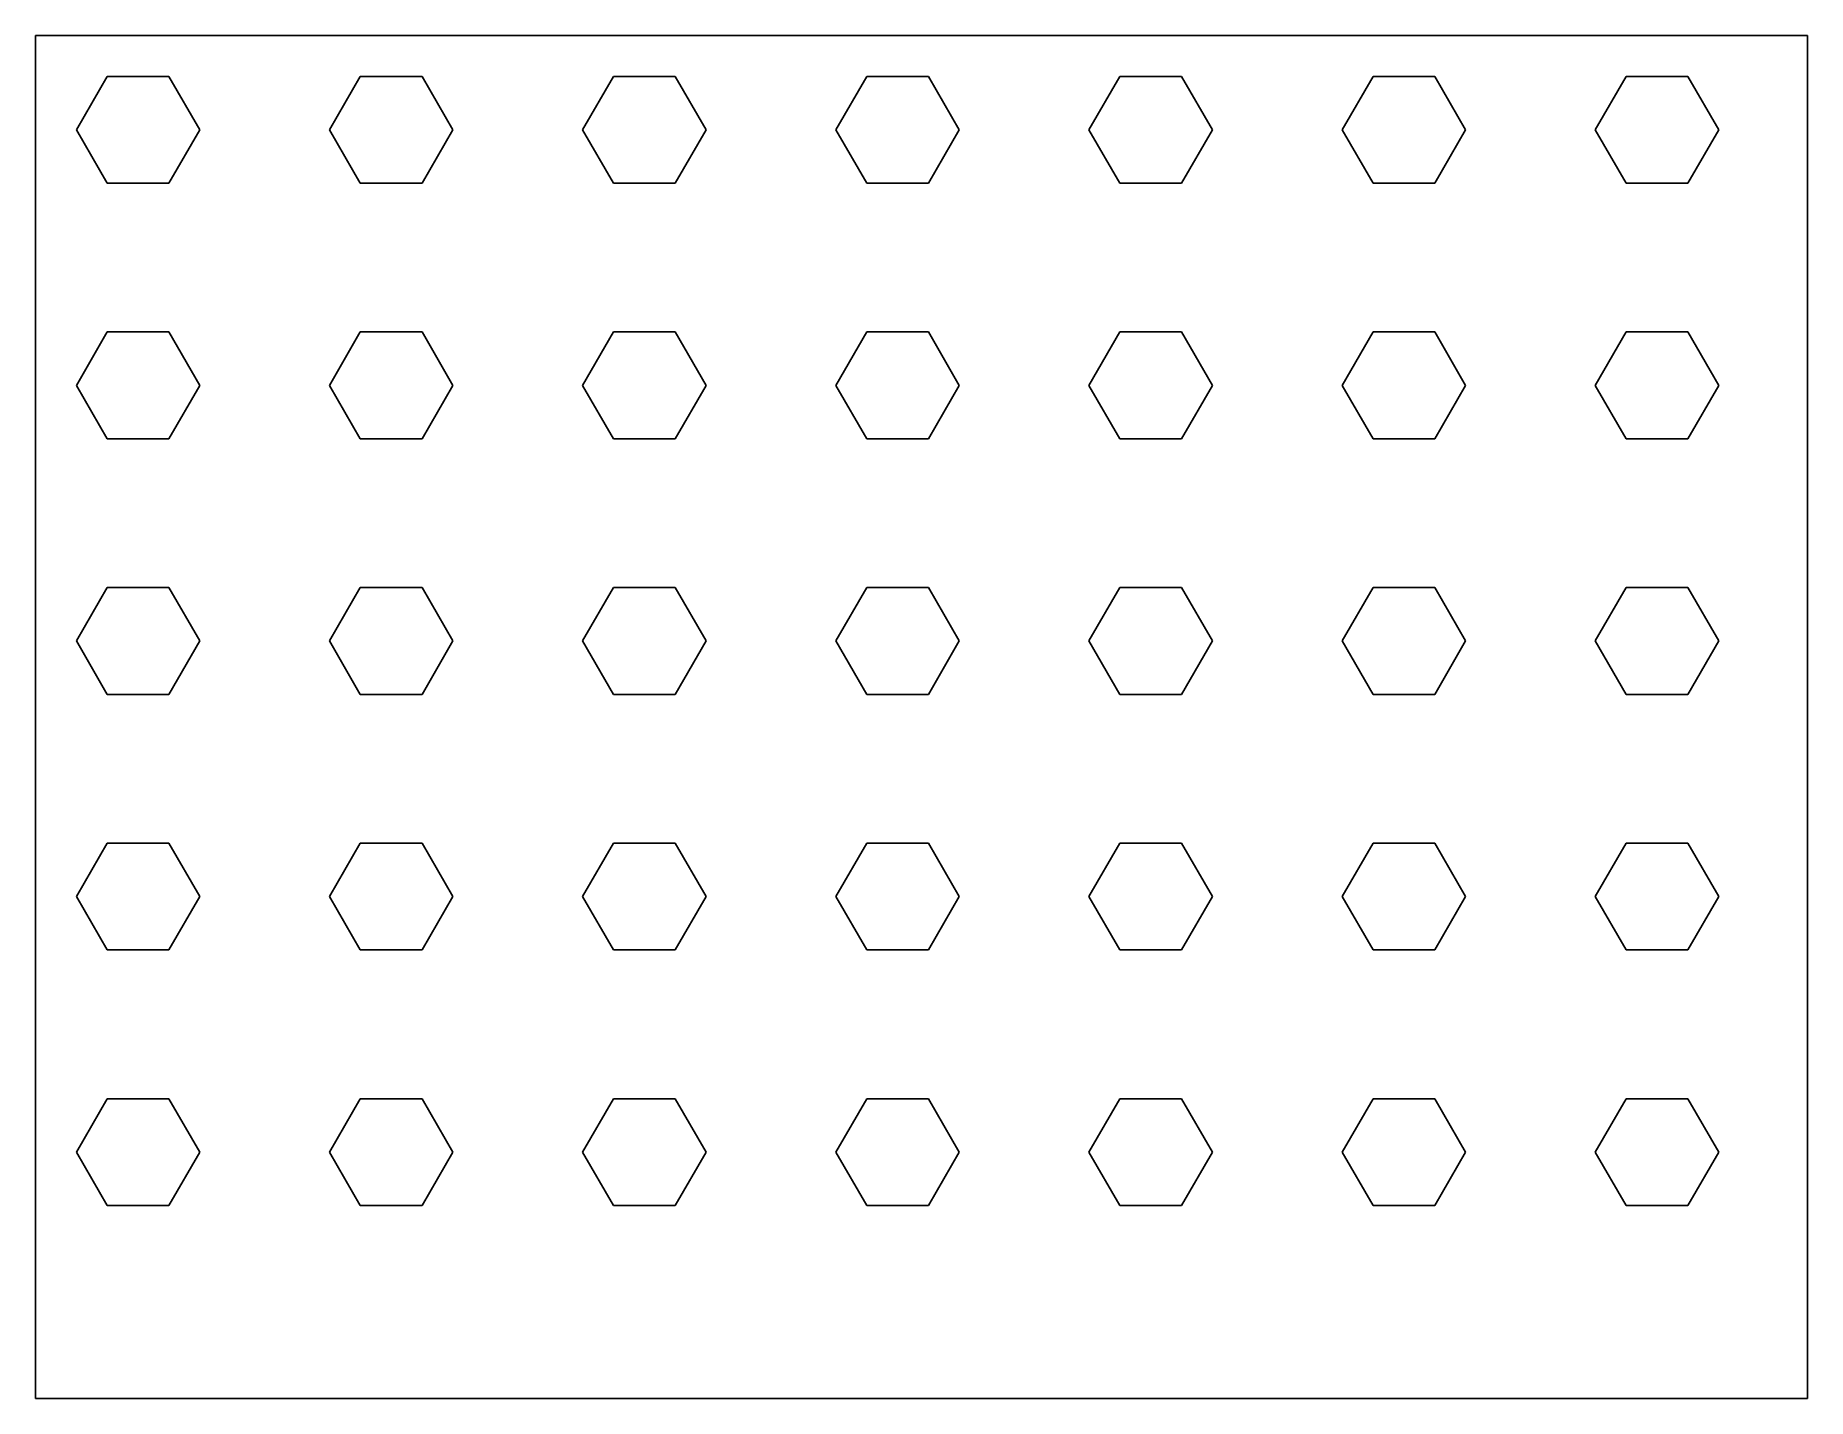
# Model space of a CAD drawing. Header units: millimetres. Extents: x -24 to 106, y -115 to -15.
import ezdxf

# ---------------------------------------------------------------- set-up
doc = ezdxf.new("R2010")
doc.units = ezdxf.units.MM
doc.layers.add('CUTOUTS', color=1, linetype='CONTINUOUS')
doc.layers.add('PERIMETER', color=5, linetype='CONTINUOUS')

msp = doc.modelspace()

# ---------------------------------------------------------------- linework, layer by layer
at = {"layer": 'CUTOUTS'}
for p, q in [((-21.28, -21.82), (-19.02, -17.9)), ((-19.02, -17.9), (-14.49, -17.9)), ((-14.49, -17.9), (-12.23, -21.82)), ((-2.71, -21.82), (-0.45, -17.9)), ((-0.45, -17.9), (4.08, -17.9)), ((4.08, -17.9), (6.34, -21.82)), ((15.86, -21.82), (18.12, -17.9)), ((18.12, -17.9), (22.65, -17.9)), ((22.65, -17.9), (24.91, -21.82)), ((34.43, -21.82), (36.7, -17.9)), ((36.7, -17.9), (41.22, -17.9)), ((41.22, -17.9), (43.49, -21.82)), ((53, -21.82), (55.27, -17.9)), ((55.27, -17.9), (59.79, -17.9)), ((59.79, -17.9), (62.06, -21.82)), ((71.58, -21.82), (73.84, -17.9)), ((73.84, -17.9), (78.37, -17.9)), ((78.37, -17.9), (80.63, -21.82)), ((90.15, -21.82), (92.41, -17.9)), ((92.41, -17.9), (96.94, -17.9)), ((96.94, -17.9), (99.2, -21.82)), ((-19.02, -25.74), (-21.28, -21.82)), ((-12.23, -21.82), (-14.49, -25.74)), ((-0.45, -25.74), (-2.71, -21.82)), ((6.34, -21.82), (4.08, -25.74)), ((18.12, -25.74), (15.86, -21.82)), ((24.91, -21.82), (22.65, -25.74)), ((36.7, -25.74), (34.43, -21.82)), ((43.49, -21.82), (41.22, -25.74)), ((55.27, -25.74), (53, -21.82)), ((62.06, -21.82), (59.79, -25.74)), ((73.84, -25.74), (71.58, -21.82)), ((80.63, -21.82), (78.37, -25.74)), ((92.41, -25.74), (90.15, -21.82)), ((99.2, -21.82), (96.94, -25.74)), ((-14.49, -25.74), (-19.02, -25.74)), ((4.08, -25.74), (-0.45, -25.74)), ((22.65, -25.74), (18.12, -25.74)), ((41.22, -25.74), (36.7, -25.74)), ((59.79, -25.74), (55.27, -25.74)), ((78.37, -25.74), (73.84, -25.74)), ((96.94, -25.74), (92.41, -25.74)), ((-21.28, -40.57), (-19.02, -36.65)), ((-19.02, -36.65), (-14.49, -36.65)), ((-14.49, -36.65), (-12.23, -40.57)), ((-2.71, -40.57), (-0.45, -36.65)), ((-0.45, -36.65), (4.08, -36.65)), ((4.08, -36.65), (6.34, -40.57)), ((15.86, -40.57), (18.12, -36.65)), ((18.12, -36.65), (22.65, -36.65)), ((22.65, -36.65), (24.91, -40.57)), ((34.43, -40.57), (36.7, -36.65)), ((36.7, -36.65), (41.22, -36.65)), ((41.22, -36.65), (43.49, -40.57)), ((53, -40.57), (55.27, -36.65)), ((55.27, -36.65), (59.79, -36.65)), ((59.79, -36.65), (62.06, -40.57)), ((71.58, -40.57), (73.84, -36.65)), ((73.84, -36.65), (78.37, -36.65)), ((78.37, -36.65), (80.63, -40.57)), ((90.15, -40.57), (92.41, -36.65)), ((92.41, -36.65), (96.94, -36.65)), ((96.94, -36.65), (99.2, -40.57)), ((-19.02, -44.49), (-21.28, -40.57)), ((-12.23, -40.57), (-14.49, -44.49)), ((-0.45, -44.49), (-2.71, -40.57)), ((6.34, -40.57), (4.08, -44.49)), ((18.12, -44.49), (15.86, -40.57)), ((24.91, -40.57), (22.65, -44.49)), ((36.7, -44.49), (34.43, -40.57)), ((43.49, -40.57), (41.22, -44.49)), ((55.27, -44.49), (53, -40.57)), ((62.06, -40.57), (59.79, -44.49)), ((73.84, -44.49), (71.58, -40.57)), ((80.63, -40.57), (78.37, -44.49)), ((92.41, -44.49), (90.15, -40.57)), ((99.2, -40.57), (96.94, -44.49)), ((-14.49, -44.49), (-19.02, -44.49)), ((4.08, -44.49), (-0.45, -44.49)), ((22.65, -44.49), (18.12, -44.49)), ((41.22, -44.49), (36.7, -44.49)), ((59.79, -44.49), (55.27, -44.49)), ((78.37, -44.49), (73.84, -44.49)), ((96.94, -44.49), (92.41, -44.49)), ((-21.28, -59.32), (-19.02, -55.4)), ((-19.02, -55.4), (-14.49, -55.4)), ((-14.49, -55.4), (-12.23, -59.32)), ((-2.71, -59.32), (-0.45, -55.4)), ((-0.45, -55.4), (4.08, -55.4)), ((4.08, -55.4), (6.34, -59.32)), ((15.86, -59.32), (18.12, -55.4)), ((18.12, -55.4), (22.65, -55.4)), ((22.65, -55.4), (24.91, -59.32)), ((34.43, -59.32), (36.7, -55.4)), ((36.7, -55.4), (41.22, -55.4)), ((41.22, -55.4), (43.49, -59.32)), ((53, -59.32), (55.27, -55.4)), ((55.27, -55.4), (59.79, -55.4)), ((59.79, -55.4), (62.06, -59.32)), ((71.58, -59.32), (73.84, -55.4)), ((73.84, -55.4), (78.37, -55.4)), ((78.37, -55.4), (80.63, -59.32)), ((90.15, -59.32), (92.41, -55.4)), ((92.41, -55.4), (96.94, -55.4)), ((96.94, -55.4), (99.2, -59.32)), ((-19.02, -63.24), (-21.28, -59.32)), ((-12.23, -59.32), (-14.49, -63.24)), ((-0.45, -63.24), (-2.71, -59.32)), ((6.34, -59.32), (4.08, -63.24)), ((18.12, -63.24), (15.86, -59.32)), ((24.91, -59.32), (22.65, -63.24)), ((36.7, -63.24), (34.43, -59.32)), ((43.49, -59.32), (41.22, -63.24)), ((55.27, -63.24), (53, -59.32)), ((62.06, -59.32), (59.79, -63.24)), ((73.84, -63.24), (71.58, -59.32)), ((80.63, -59.32), (78.37, -63.24)), ((92.41, -63.24), (90.15, -59.32)), ((99.2, -59.32), (96.94, -63.24)), ((-14.49, -63.24), (-19.02, -63.24)), ((4.08, -63.24), (-0.45, -63.24)), ((22.65, -63.24), (18.12, -63.24)), ((41.22, -63.24), (36.7, -63.24)), ((59.79, -63.24), (55.27, -63.24)), ((78.37, -63.24), (73.84, -63.24)), ((96.94, -63.24), (92.41, -63.24)), ((-21.28, -78.07), (-19.02, -74.15)), ((-19.02, -74.15), (-14.49, -74.15)), ((-14.49, -74.15), (-12.23, -78.07)), ((-2.71, -78.07), (-0.45, -74.15)), ((-0.45, -74.15), (4.08, -74.15)), ((4.08, -74.15), (6.34, -78.07)), ((15.86, -78.07), (18.12, -74.15)), ((18.12, -74.15), (22.65, -74.15)), ((22.65, -74.15), (24.91, -78.07)), ((34.43, -78.07), (36.7, -74.15)), ((36.7, -74.15), (41.22, -74.15)), ((41.22, -74.15), (43.49, -78.07)), ((53, -78.07), (55.27, -74.15)), ((55.27, -74.15), (59.79, -74.15)), ((59.79, -74.15), (62.06, -78.07)), ((71.58, -78.07), (73.84, -74.15)), ((73.84, -74.15), (78.37, -74.15)), ((78.37, -74.15), (80.63, -78.07)), ((90.15, -78.07), (92.41, -74.15)), ((92.41, -74.15), (96.94, -74.15)), ((96.94, -74.15), (99.2, -78.07)), ((-19.02, -81.99), (-21.28, -78.07)), ((-12.23, -78.07), (-14.49, -81.99)), ((-0.45, -81.99), (-2.71, -78.07)), ((6.34, -78.07), (4.08, -81.99)), ((18.12, -81.99), (15.86, -78.07)), ((24.91, -78.07), (22.65, -81.99)), ((36.7, -81.99), (34.43, -78.07)), ((43.49, -78.07), (41.22, -81.99)), ((55.27, -81.99), (53, -78.07)), ((62.06, -78.07), (59.79, -81.99)), ((73.84, -81.99), (71.58, -78.07)), ((80.63, -78.07), (78.37, -81.99)), ((92.41, -81.99), (90.15, -78.07)), ((99.2, -78.07), (96.94, -81.99)), ((-14.49, -81.99), (-19.02, -81.99)), ((4.08, -81.99), (-0.45, -81.99)), ((22.65, -81.99), (18.12, -81.99)), ((41.22, -81.99), (36.7, -81.99)), ((59.79, -81.99), (55.27, -81.99)), ((78.37, -81.99), (73.84, -81.99)), ((96.94, -81.99), (92.41, -81.99)), ((-21.28, -96.82), (-19.02, -92.9)), ((-19.02, -92.9), (-14.49, -92.9)), ((-14.49, -92.9), (-12.23, -96.82)), ((-2.71, -96.82), (-0.45, -92.9)), ((-0.45, -92.9), (4.08, -92.9)), ((4.08, -92.9), (6.34, -96.82)), ((15.86, -96.82), (18.12, -92.9)), ((18.12, -92.9), (22.65, -92.9)), ((22.65, -92.9), (24.91, -96.82)), ((34.43, -96.82), (36.7, -92.9)), ((36.7, -92.9), (41.22, -92.9)), ((41.22, -92.9), (43.49, -96.82)), ((53, -96.82), (55.27, -92.9)), ((55.27, -92.9), (59.79, -92.9)), ((59.79, -92.9), (62.06, -96.82)), ((71.58, -96.82), (73.84, -92.9)), ((73.84, -92.9), (78.37, -92.9)), ((78.37, -92.9), (80.63, -96.82)), ((90.15, -96.82), (92.41, -92.9)), ((92.41, -92.9), (96.94, -92.9)), ((96.94, -92.9), (99.2, -96.82)), ((-19.02, -100.74), (-21.28, -96.82)), ((-12.23, -96.82), (-14.49, -100.74)), ((-0.45, -100.74), (-2.71, -96.82)), ((6.34, -96.82), (4.08, -100.74)), ((18.12, -100.74), (15.86, -96.82)), ((24.91, -96.82), (22.65, -100.74)), ((36.7, -100.74), (34.43, -96.82)), ((43.49, -96.82), (41.22, -100.74)), ((55.27, -100.74), (53, -96.82)), ((62.06, -96.82), (59.79, -100.74)), ((73.84, -100.74), (71.58, -96.82)), ((80.63, -96.82), (78.37, -100.74)), ((92.41, -100.74), (90.15, -96.82)), ((99.2, -96.82), (96.94, -100.74)), ((-14.49, -100.74), (-19.02, -100.74)), ((4.08, -100.74), (-0.45, -100.74)), ((22.65, -100.74), (18.12, -100.74)), ((41.22, -100.74), (36.7, -100.74)), ((59.79, -100.74), (55.27, -100.74)), ((78.37, -100.74), (73.84, -100.74)), ((96.94, -100.74), (92.41, -100.74))]:
    msp.add_line(p, q, dxfattribs=at)
at = {"layer": 'PERIMETER'}
for p, q in [((-24.28, -14.9), (-24.28, -114.9)), ((105.72, -14.9), (-24.28, -14.9)), ((105.72, -114.9), (105.72, -14.9)), ((-24.28, -114.9), (105.72, -114.9))]:
    msp.add_line(p, q, dxfattribs=at)

doc.saveas('drawing.dxf')
